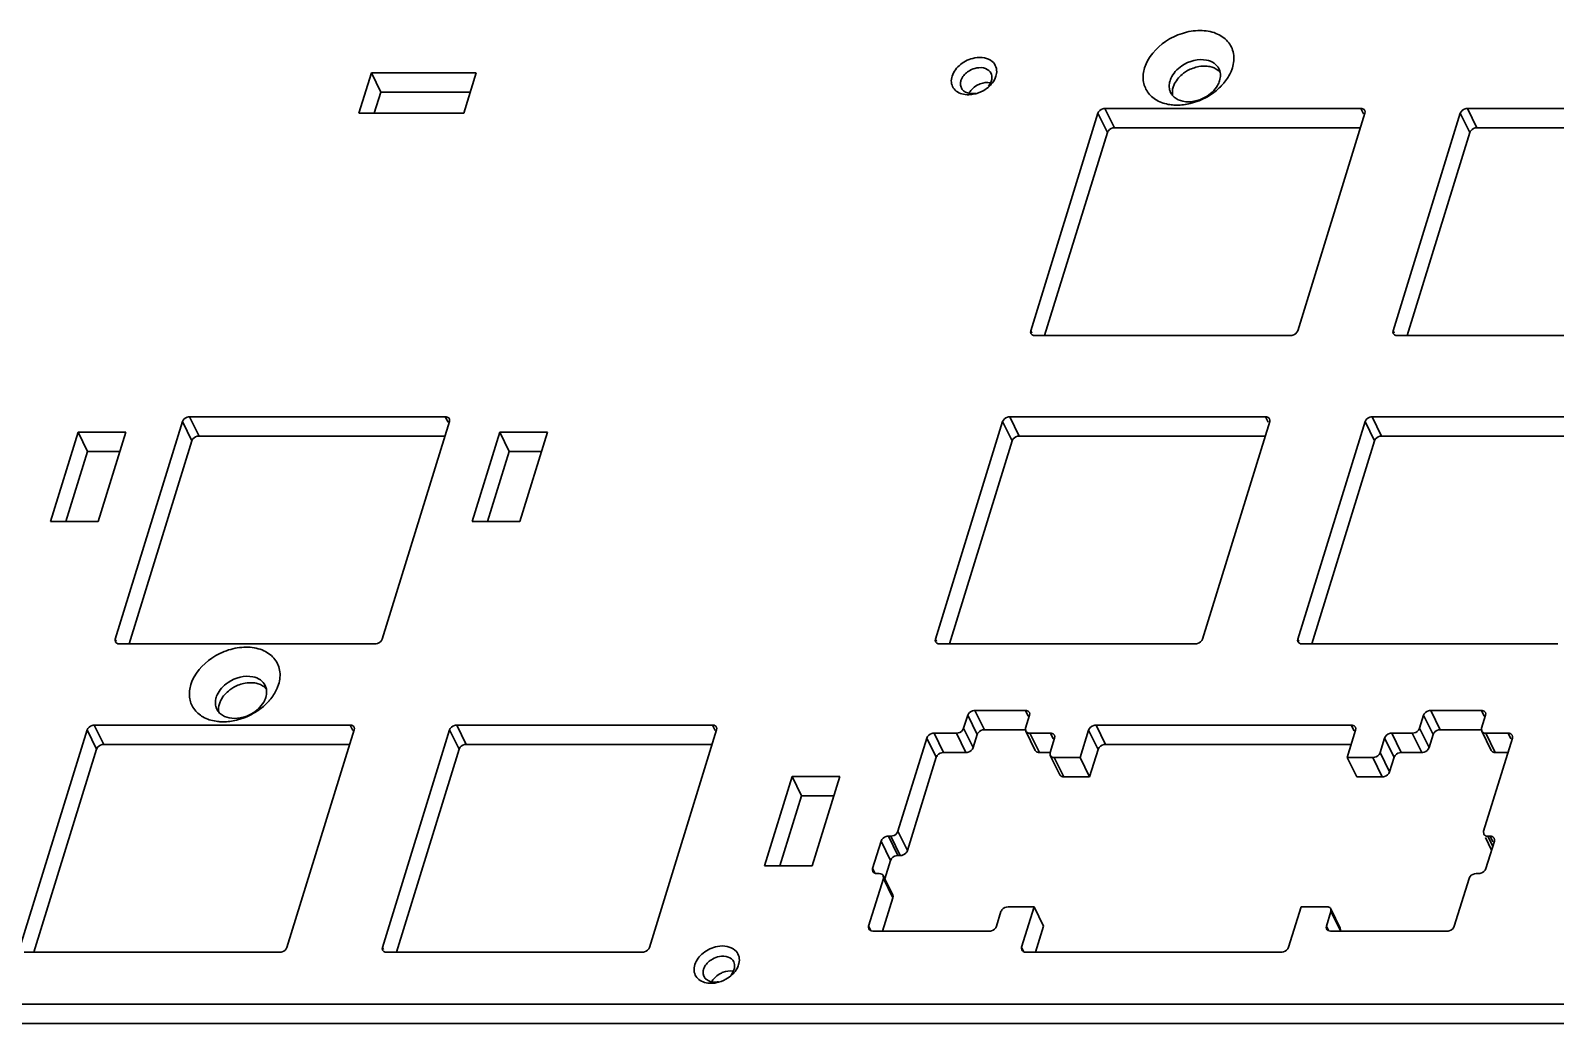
# Model space of a CAD drawing. Header units: millimetres. Extents: x 491 to 1718, y -1006 to -146.
# Drawn here: x 1411.7 to 1485.4, y -400.4 to -352.4 of the extents above; entities that cross this region are included whole.
import ezdxf

# ---------------------------------------------------------------- set-up
doc = ezdxf.new("R2010")
doc.units = ezdxf.units.MM
doc.layers.get('0').update_dxf_attribs({"lineweight": 30})

msp = doc.modelspace()

# ---------------------------------------------------------------- linework, layer by layer
at = {"color": 7, "linetype": 'Continuous'}
for p, q in [((1427.57, -356.418), (1428.175, -354.46)), ((1428.175, -354.46), (1433.24, -354.46)), ((1428.175, -354.46), (1428.633, -355.392)), ((1433.24, -354.46), (1432.635, -356.418)), ((1428.316, -356.418), (1428.633, -355.392)), ((1428.633, -355.392), (1432.952, -355.392)), ((1475.952, -356.182), (1463.601, -356.182)), ((1463.601, -356.182), (1464.058, -357.114)), ((1476.083, -356.447), (1475.952, -356.182)), ((1493.452, -356.182), (1481.101, -356.182)), ((1481.101, -356.182), (1481.559, -357.114)), ((1432.635, -356.418), (1427.57, -356.418)), ((1463.258, -356.413), (1460.012, -366.917)), ((1463.715, -357.345), (1463.258, -356.413)), ((1464.058, -357.114), (1475.936, -357.114)), ((1472.907, -366.917), (1476.153, -356.413)), ((1480.758, -356.413), (1477.512, -366.917)), ((1481.216, -357.345), (1480.758, -356.413)), ((1481.559, -357.114), (1493.436, -357.114)), ((1460.686, -367.148), (1463.715, -357.345)), ((1478.186, -367.148), (1481.216, -357.345)), ((1460.012, -366.917), (1460.064, -367.025)), ((1460.212, -367.148), (1472.563, -367.148)), ((1477.512, -366.917), (1477.565, -367.025)), ((1477.712, -367.148), (1490.064, -367.148)), ((1431.747, -371.065), (1419.396, -371.065)), ((1419.396, -371.065), (1419.854, -371.997)), ((1431.878, -371.331), (1431.747, -371.065)), ((1471.353, -371.065), (1459.002, -371.065)), ((1459.002, -371.065), (1459.459, -371.997)), ((1471.483, -371.331), (1471.353, -371.065)), ((1488.853, -371.065), (1476.502, -371.065)), ((1476.502, -371.065), (1476.959, -371.997)), ((1412.686, -376.118), (1414.017, -371.811)), ((1414.017, -371.811), (1416.319, -371.811)), ((1414.017, -371.811), (1414.474, -372.743)), ((1416.319, -371.811), (1414.988, -376.118)), ((1419.053, -371.296), (1415.807, -381.801)), ((1419.51, -372.229), (1419.053, -371.296)), ((1428.702, -381.801), (1431.948, -371.296)), ((1433.041, -376.118), (1434.372, -371.811)), ((1434.372, -371.811), (1436.675, -371.811)), ((1434.372, -371.811), (1434.83, -372.743)), ((1436.675, -371.811), (1435.344, -376.118)), ((1458.659, -371.296), (1455.412, -381.801)), ((1459.116, -372.229), (1458.659, -371.296)), ((1468.307, -381.801), (1471.553, -371.296)), ((1476.159, -371.296), (1472.913, -381.801)), ((1476.616, -372.229), (1476.159, -371.296)), ((1416.481, -382.032), (1419.51, -372.229)), ((1419.854, -371.997), (1431.731, -371.997)), ((1456.087, -382.032), (1459.116, -372.229)), ((1459.459, -371.997), (1471.337, -371.997)), ((1473.587, -382.032), (1476.616, -372.229)), ((1476.959, -371.997), (1488.837, -371.997)), ((1413.431, -376.118), (1414.474, -372.743)), ((1414.474, -372.743), (1416.031, -372.743)), ((1433.787, -376.118), (1434.83, -372.743)), ((1434.83, -372.743), (1436.387, -372.743)), ((1414.988, -376.118), (1412.686, -376.118)), ((1435.344, -376.118), (1433.041, -376.118)), ((1415.807, -381.801), (1415.86, -381.908)), ((1416.007, -382.032), (1428.359, -382.032)), ((1455.412, -381.801), (1455.465, -381.908)), ((1455.613, -382.032), (1467.964, -382.032)), ((1472.913, -381.801), (1472.965, -381.908)), ((1473.113, -382.032), (1485.464, -382.032)), ((1456.97, -385.478), (1456.776, -386.105)), ((1457.428, -386.411), (1456.97, -385.478)), ((1459.76, -385.243), (1457.319, -385.243)), ((1457.319, -385.243), (1457.777, -386.176)), ((1459.892, -385.513), (1459.76, -385.243)), ((1459.77, -386.105), (1459.963, -385.478)), ((1478.983, -385.478), (1478.79, -386.105)), ((1479.441, -386.411), (1478.983, -385.478)), ((1481.773, -385.243), (1479.332, -385.243)), ((1479.332, -385.243), (1479.79, -386.176)), ((1481.906, -385.513), (1481.773, -385.243)), ((1481.783, -386.105), (1481.977, -385.478)), ((1414.454, -386.179), (1411.208, -396.684)), ((1414.911, -387.112), (1414.454, -386.179)), ((1427.148, -385.948), (1414.797, -385.948)), ((1414.797, -385.948), (1415.254, -386.881)), ((1424.102, -396.684), (1427.349, -386.179)), ((1427.278, -386.214), (1427.148, -385.948)), ((1431.954, -386.179), (1428.708, -396.684)), ((1432.411, -387.112), (1431.954, -386.179)), ((1444.648, -385.948), (1432.297, -385.948)), ((1432.297, -385.948), (1432.754, -386.881)), ((1441.603, -396.684), (1444.849, -386.179)), ((1444.779, -386.214), (1444.648, -385.948)), ((1454.996, -386.575), (1453.604, -391.079)), ((1455.454, -387.507), (1454.996, -386.575)), ((1456.427, -386.34), (1455.345, -386.34)), ((1455.345, -386.34), (1455.803, -387.272)), ((1456.885, -387.272), (1456.427, -386.34)), ((1456.776, -386.105), (1457.234, -387.037)), ((1457.234, -387.037), (1457.428, -386.411)), ((1457.777, -386.176), (1459.77, -386.176)), ((1459.777, -386.237), (1459.77, -386.105)), ((1460.234, -387.17), (1459.777, -386.237)), ((1460.964, -386.34), (1459.974, -386.34)), ((1459.974, -386.34), (1460.431, -387.272)), ((1460.949, -387.28), (1461.167, -386.575)), ((1461.096, -386.61), (1460.964, -386.34)), ((1462.401, -387.515), (1462.809, -386.195)), ((1463.267, -387.127), (1462.809, -386.195)), ((1475.49, -385.948), (1463.175, -385.948)), ((1463.175, -385.948), (1463.633, -386.881)), ((1475.704, -386.195), (1475.296, -387.515)), ((1475.629, -386.232), (1475.49, -385.948)), ((1477.102, -386.575), (1476.884, -387.28)), ((1477.559, -387.507), (1477.102, -386.575)), ((1478.441, -386.34), (1477.451, -386.34)), ((1477.451, -386.34), (1477.908, -387.272)), ((1478.898, -387.272), (1478.441, -386.34)), ((1478.79, -386.105), (1479.247, -387.037)), ((1479.247, -387.037), (1479.441, -386.411)), ((1479.79, -386.176), (1481.783, -386.176)), ((1481.79, -386.237), (1481.783, -386.105)), ((1482.248, -387.17), (1481.79, -386.237)), ((1481.881, -391.079), (1483.273, -386.575)), ((1483.069, -386.34), (1481.987, -386.34)), ((1481.987, -386.34), (1482.444, -387.272)), ((1483.202, -386.61), (1483.069, -386.34)), ((1411.882, -396.915), (1414.911, -387.112)), ((1415.254, -386.881), (1427.132, -386.881)), ((1429.382, -396.915), (1432.411, -387.112)), ((1432.754, -386.881), (1444.632, -386.881)), ((1455.803, -387.272), (1456.885, -387.272)), ((1460.431, -387.272), (1460.949, -387.272)), ((1460.956, -387.412), (1460.949, -387.28)), ((1463.267, -387.127), (1462.859, -388.447)), ((1463.633, -386.881), (1475.492, -386.881)), ((1476.884, -387.28), (1477.341, -388.212)), ((1477.908, -387.272), (1478.898, -387.272)), ((1482.444, -387.272), (1483.057, -387.272)), ((1454.062, -392.011), (1455.454, -387.507)), ((1461.414, -388.345), (1460.956, -387.412)), ((1461.153, -387.515), (1462.401, -387.515)), ((1461.153, -387.515), (1461.611, -388.447)), ((1462.401, -387.515), (1462.859, -388.447)), ((1475.296, -387.515), (1476.535, -387.515)), ((1475.296, -387.515), (1475.754, -388.447)), ((1476.992, -388.447), (1476.535, -387.515)), ((1477.341, -388.212), (1477.559, -387.507)), ((1447.159, -392.741), (1448.491, -388.432)), ((1448.491, -388.432), (1450.793, -388.432)), ((1448.491, -388.432), (1448.948, -389.365)), ((1450.793, -388.432), (1449.462, -392.741)), ((1462.859, -388.447), (1461.611, -388.447)), ((1476.992, -388.447), (1475.754, -388.447)), ((1447.905, -392.741), (1448.948, -389.365)), ((1448.948, -389.365), (1450.505, -389.365)), ((1452.791, -391.549), (1452.38, -392.881)), ((1453.249, -392.481), (1452.791, -391.549)), ((1453.255, -391.314), (1453.14, -391.314)), ((1453.14, -391.314), (1453.598, -392.246)), ((1453.713, -392.246), (1453.255, -391.314)), ((1453.604, -391.079), (1454.062, -392.011)), ((1481.888, -391.211), (1481.881, -391.079)), ((1482.268, -391.986), (1481.967, -391.372)), ((1481.992, -392.881), (1482.403, -391.549)), ((1482.2, -391.314), (1482.085, -391.314)), ((1482.085, -391.314), (1482.325, -391.804)), ((1482.332, -391.584), (1482.2, -391.314)), ((1452.973, -393.376), (1453.249, -392.481)), ((1453.598, -392.246), (1453.713, -392.246)), ((1449.462, -392.741), (1447.159, -392.741)), ((1452.38, -392.881), (1452.482, -393.089)), ((1452.584, -393.116), (1452.699, -393.116)), ((1453.353, -394.151), (1452.895, -393.219)), ((1452.896, -393.218), (1452.902, -393.351)), ((1481.528, -393.116), (1481.643, -393.116)), ((1452.902, -393.351), (1452.188, -395.662)), ((1453.36, -394.283), (1452.902, -393.351)), ((1480.465, -395.662), (1481.179, -393.351)), ((1452.861, -395.897), (1453.36, -394.283)), ((1458.359, -395.662), (1458.577, -394.957)), ((1460.174, -394.722), (1458.926, -394.722)), ((1459.573, -396.668), (1460.174, -394.722)), ((1460.174, -394.722), (1460.632, -395.654)), ((1473.069, -394.722), (1472.468, -396.668)), ((1474.308, -394.722), (1473.069, -394.722)), ((1474.512, -394.957), (1474.294, -395.662)), ((1474.962, -395.757), (1474.505, -394.824)), ((1474.505, -394.824), (1474.512, -394.957)), ((1474.969, -395.889), (1474.512, -394.957)), ((1452.188, -395.662), (1452.291, -395.87)), ((1452.392, -395.897), (1458.01, -395.897)), ((1460.632, -395.654), (1460.242, -396.915)), ((1474.294, -395.662), (1474.396, -395.87)), ((1474.497, -395.897), (1480.116, -395.897)), ((1428.708, -396.684), (1428.76, -396.791)), ((1459.573, -396.668), (1459.681, -396.889)), ((1411.408, -396.915), (1423.759, -396.915)), ((1428.908, -396.915), (1441.259, -396.915)), ((1459.787, -396.915), (1472.101, -396.915)), ((1516.103, -399.423), (1125.02, -399.423)), ((1125.478, -400.355), (1516.561, -400.355))]:
    msp.add_line(p, q, dxfattribs=at)
for centre, radius, start, end in [((1468.49, -354.574), 0.685, 10.86414, 26.08851), ((1467.38, -353.325), 2.551, 318.64607, 321.49859), ((1457.04, -355.01), 0.418, 194.35605, 206.14092), ((1467.38, -355.118), 0.68, 194.34587, 206.14095), ((1467.419, -355.088), 0.729, 220.53355, 229.44943), ((1466.964, -352.86), 3.178, 287.68079, 303.91477), ((1467.062, -353.793), 2.232, 261.46899, 264.95585), ((1467.074, -353.645), 2.38, 264.97074, 270.03059), ((1422.435, -384.34), 0.685, 10.86414, 26.08851), ((1421.326, -384.885), 0.68, 194.34587, 206.14095), ((1421.325, -383.091), 2.551, 318.64607, 321.49859), ((1421.007, -383.559), 2.232, 261.46899, 264.95585), ((1421.364, -384.854), 0.729, 220.53355, 229.44943), ((1421.02, -383.412), 2.38, 264.97074, 270.03059), ((1420.909, -382.627), 3.178, 287.68079, 303.91477), ((1444.614, -397.901), 0.418, 194.35605, 206.14092)]:
    msp.add_arc(centre, radius, start, end, dxfattribs=at)
for points, knots in [([(1465.514, -354.224), (1465.674, -353.705), (1466.289, -353.014), (1467.311, -352.524), (1468.16, -352.377), (1468.945, -352.497), (1469.562, -352.896), (1469.868, -353.538), (1469.819, -354.003), (1469.751, -354.224)], [0, 0, 0, 0, 0.262751, 0.407557, 0.546977, 0.672912, 0.783953, 0.888434, 1, 1, 1, 1]), ([(1456.217, -354.624), (1456.285, -354.403), (1456.605, -353.998), (1457.063, -353.791), (1457.312, -353.746)], [0, 0, 0, 0, 0.476961, 1, 1, 1, 1]), ([(1457.312, -353.746), (1457.466, -353.717), (1457.767, -353.709), (1458.05, -353.831), (1458.154, -353.919)], [0, 0, 0, 0, 0.534997, 1, 1, 1, 1]), ([(1458.154, -353.919), (1458.233, -353.987), (1458.363, -354.169), (1458.378, -354.39), (1458.364, -354.496)], [0, 0, 0, 0, 0.493201, 1, 1, 1, 1]), ([(1466.995, -354.403), (1467.088, -354.297), (1467.504, -353.936), (1468.11, -353.77), (1468.51, -353.852)], [0, 0, 0, 0, 0.256075, 1, 1, 1, 1]), ([(1468.663, -354.163), (1468.621, -354.155), (1468.445, -354.128), (1468.264, -354.139), (1468.13, -354.163)], [0, 0, 0, 0, 0.239177, 1, 1, 1, 1]), ([(1468.51, -353.852), (1468.639, -353.879), (1468.878, -353.971), (1469.052, -354.166), (1469.105, -354.272)], [0, 0, 0, 0, 0.52519, 1, 1, 1, 1]), ([(1469.163, -354.44), (1469.133, -354.406), (1468.994, -354.271), (1468.807, -354.193), (1468.663, -354.163)], [0, 0, 0, 0, 0.23644, 1, 1, 1, 1]), ([(1456.769, -355.502), (1456.666, -355.481), (1456.474, -355.41), (1456.255, -355.2), (1456.161, -354.916), (1456.187, -354.719), (1456.217, -354.624)], [0, 0, 0, 0, 0.26673, 0.508909, 0.746122, 1, 1, 1, 1]), ([(1456.635, -355.113), (1456.618, -355.048), (1456.617, -354.953), (1456.639, -354.864), (1456.646, -354.841)], [0, 0, 0, 0, 0.737903, 1, 1, 1, 1]), ([(1456.646, -354.841), (1456.661, -354.793), (1456.752, -354.591), (1456.927, -354.434), (1457.074, -354.351)], [0, 0, 0, 0, 0.230397, 1, 1, 1, 1]), ([(1457.407, -354.23), (1457.547, -354.205), (1457.821, -354.205), (1458.049, -354.383), (1458.101, -354.489)], [0, 0, 0, 0, 0.546134, 1, 1, 1, 1]), ([(1457.425, -355.066), (1457.475, -355.038), (1457.673, -354.946), (1457.903, -354.914), (1458.062, -354.941)], [0, 0, 0, 0, 0.262448, 1, 1, 1, 1]), ([(1458.119, -354.841), (1458.112, -354.865), (1458.075, -354.963), (1458.015, -355.053), (1457.962, -355.113)], [0, 0, 0, 0, 0.236531, 1, 1, 1, 1]), ([(1458.335, -354.624), (1458.324, -354.658), (1458.271, -354.799), (1458.185, -354.928), (1458.109, -355.015)], [0, 0, 0, 0, 0.23653, 1, 1, 1, 1]), ([(1466.731, -356), (1466.512, -355.967), (1466.098, -355.839), (1465.617, -355.421), (1465.401, -354.834), (1465.453, -354.422), (1465.514, -354.224)], [0, 0, 0, 0, 0.269713, 0.512526, 0.747867, 1, 1, 1, 1]), ([(1466.701, -355.156), (1466.696, -355.078), (1466.705, -354.972), (1466.732, -354.871), (1466.74, -354.845)], [0, 0, 0, 0, 0.741648, 1, 1, 1, 1]), ([(1466.74, -354.845), (1466.752, -354.807), (1466.813, -354.647), (1466.909, -354.502), (1466.995, -354.403)], [0, 0, 0, 0, 0.236528, 1, 1, 1, 1]), ([(1467.589, -354.36), (1467.521, -354.398), (1467.272, -354.56), (1467.062, -354.79), (1466.963, -354.985)], [0, 0, 0, 0, 0.263032, 1, 1, 1, 1]), ([(1469.135, -354.845), (1469.111, -354.924), (1468.962, -355.252), (1468.678, -355.507), (1468.438, -355.641)], [0, 0, 0, 0, 0.230394, 1, 1, 1, 1]), ([(1469.751, -354.224), (1469.732, -354.283), (1469.641, -354.53), (1469.501, -354.756), (1469.377, -354.913)], [0, 0, 0, 0, 0.238076, 1, 1, 1, 1]), ([(1457.24, -355.502), (1457.199, -355.509), (1457.043, -355.531), (1456.883, -355.526), (1456.769, -355.502)], [0, 0, 0, 0, 0.261057, 1, 1, 1, 1]), ([(1457.358, -355.452), (1457.302, -355.462), (1457.101, -355.483), (1456.883, -355.427), (1456.772, -355.331)], [0, 0, 0, 0, 0.278584, 1, 1, 1, 1]), ([(1458.109, -355.015), (1458.082, -355.045), (1457.966, -355.166), (1457.829, -355.266), (1457.718, -355.328)], [0, 0, 0, 0, 0.24409, 1, 1, 1, 1]), ([(1466.893, -355.156), (1466.882, -355.19), (1466.849, -355.32), (1466.847, -355.459), (1466.866, -355.557)], [0, 0, 0, 0, 0.260929, 1, 1, 1, 1]), ([(1467.897, -355.838), (1467.722, -355.87), (1467.382, -355.879), (1467.062, -355.742), (1466.945, -355.641)], [0, 0, 0, 0, 0.534982, 1, 1, 1, 1]), ([(1469.295, -355.01), (1469.255, -355.056), (1469.085, -355.236), (1468.892, -355.393), (1468.737, -355.498)], [0, 0, 0, 0, 0.244872, 1, 1, 1, 1]), ([(1463.601, -356.182), (1463.564, -356.182), (1463.424, -356.205), (1463.289, -356.312), (1463.258, -356.413)], [0, 0, 0, 0, 0.259073, 1, 1, 1, 1]), ([(1467.929, -355.888), (1467.858, -355.91), (1467.58, -355.988), (1467.29, -356.025), (1467.076, -356.025)], [0, 0, 0, 0, 0.256675, 1, 1, 1, 1]), ([(1476.146, -356.283), (1476.138, -356.267), (1476.093, -356.205), (1476.01, -356.182), (1475.952, -356.182)], [0, 0, 0, 0, 0.230739, 1, 1, 1, 1]), ([(1481.101, -356.182), (1481.064, -356.182), (1480.924, -356.205), (1480.789, -356.312), (1480.758, -356.413)], [0, 0, 0, 0, 0.259073, 1, 1, 1, 1]), ([(1463.715, -357.345), (1463.725, -357.313), (1463.797, -357.187), (1463.949, -357.114), (1464.058, -357.114)], [0, 0, 0, 0, 0.234683, 1, 1, 1, 1]), ([(1481.216, -357.345), (1481.225, -357.313), (1481.297, -357.187), (1481.449, -357.114), (1481.559, -357.114)], [0, 0, 0, 0, 0.234683, 1, 1, 1, 1]), ([(1472.563, -367.148), (1472.6, -367.148), (1472.741, -367.125), (1472.875, -367.018), (1472.907, -366.917)], [0, 0, 0, 0, 0.259073, 1, 1, 1, 1]), ([(1419.396, -371.065), (1419.359, -371.065), (1419.219, -371.088), (1419.084, -371.195), (1419.053, -371.296)], [0, 0, 0, 0, 0.259073, 1, 1, 1, 1]), ([(1431.941, -371.166), (1431.933, -371.151), (1431.888, -371.088), (1431.805, -371.065), (1431.747, -371.065)], [0, 0, 0, 0, 0.230739, 1, 1, 1, 1]), ([(1459.002, -371.065), (1458.965, -371.065), (1458.824, -371.088), (1458.69, -371.195), (1458.659, -371.296)], [0, 0, 0, 0, 0.259073, 1, 1, 1, 1]), ([(1471.547, -371.166), (1471.539, -371.151), (1471.494, -371.088), (1471.411, -371.065), (1471.353, -371.065)], [0, 0, 0, 0, 0.230739, 1, 1, 1, 1]), ([(1476.502, -371.065), (1476.465, -371.065), (1476.324, -371.088), (1476.19, -371.195), (1476.159, -371.296)], [0, 0, 0, 0, 0.259073, 1, 1, 1, 1]), ([(1419.51, -372.229), (1419.52, -372.197), (1419.592, -372.07), (1419.744, -371.997), (1419.854, -371.997)], [0, 0, 0, 0, 0.234683, 1, 1, 1, 1]), ([(1459.116, -372.229), (1459.126, -372.197), (1459.198, -372.07), (1459.35, -371.997), (1459.459, -371.997)], [0, 0, 0, 0, 0.234683, 1, 1, 1, 1]), ([(1476.616, -372.229), (1476.626, -372.197), (1476.698, -372.07), (1476.85, -371.997), (1476.959, -371.997)], [0, 0, 0, 0, 0.234683, 1, 1, 1, 1]), ([(1428.359, -382.032), (1428.395, -382.032), (1428.536, -382.008), (1428.67, -381.901), (1428.702, -381.801)], [0, 0, 0, 0, 0.259073, 1, 1, 1, 1]), ([(1467.964, -382.032), (1468.001, -382.032), (1468.142, -382.008), (1468.276, -381.901), (1468.307, -381.801)], [0, 0, 0, 0, 0.259073, 1, 1, 1, 1]), ([(1419.459, -383.99), (1419.619, -383.471), (1420.235, -382.78), (1421.256, -382.291), (1422.105, -382.143), (1422.89, -382.264), (1423.507, -382.663), (1423.813, -383.305), (1423.764, -383.77), (1423.696, -383.99)], [0, 0, 0, 0, 0.262751, 0.407557, 0.546977, 0.672912, 0.783953, 0.888434, 1, 1, 1, 1]), ([(1420.94, -384.17), (1421.033, -384.064), (1421.449, -383.703), (1422.055, -383.536), (1422.456, -383.619)], [0, 0, 0, 0, 0.256075, 1, 1, 1, 1]), ([(1422.456, -383.619), (1422.584, -383.645), (1422.824, -383.738), (1422.998, -383.933), (1423.05, -384.039)], [0, 0, 0, 0, 0.52519, 1, 1, 1, 1]), ([(1420.676, -385.766), (1420.457, -385.733), (1420.044, -385.606), (1419.562, -385.188), (1419.346, -384.6), (1419.398, -384.188), (1419.459, -383.99)], [0, 0, 0, 0, 0.269713, 0.512526, 0.747867, 1, 1, 1, 1]), ([(1420.685, -384.612), (1420.697, -384.573), (1420.758, -384.413), (1420.855, -384.268), (1420.94, -384.17)], [0, 0, 0, 0, 0.236528, 1, 1, 1, 1]), ([(1421.535, -384.126), (1421.466, -384.164), (1421.217, -384.326), (1421.008, -384.556), (1420.908, -384.751)], [0, 0, 0, 0, 0.263032, 1, 1, 1, 1]), ([(1422.608, -383.93), (1422.567, -383.921), (1422.39, -383.895), (1422.209, -383.905), (1422.076, -383.93)], [0, 0, 0, 0, 0.239177, 1, 1, 1, 1]), ([(1423.108, -384.207), (1423.079, -384.172), (1422.939, -384.037), (1422.752, -383.959), (1422.608, -383.93)], [0, 0, 0, 0, 0.23644, 1, 1, 1, 1]), ([(1423.696, -383.99), (1423.678, -384.05), (1423.587, -384.296), (1423.446, -384.523), (1423.322, -384.679)], [0, 0, 0, 0, 0.238076, 1, 1, 1, 1]), ([(1420.647, -384.922), (1420.642, -384.845), (1420.651, -384.739), (1420.677, -384.637), (1420.685, -384.612)], [0, 0, 0, 0, 0.741648, 1, 1, 1, 1]), ([(1420.838, -384.922), (1420.827, -384.956), (1420.795, -385.087), (1420.792, -385.226), (1420.811, -385.324)], [0, 0, 0, 0, 0.260929, 1, 1, 1, 1]), ([(1423.08, -384.612), (1423.056, -384.69), (1422.907, -385.018), (1422.623, -385.273), (1422.383, -385.408)], [0, 0, 0, 0, 0.230394, 1, 1, 1, 1]), ([(1423.24, -384.777), (1423.2, -384.822), (1423.03, -385.002), (1422.837, -385.16), (1422.682, -385.264)], [0, 0, 0, 0, 0.244872, 1, 1, 1, 1]), ([(1421.842, -385.604), (1421.667, -385.636), (1421.328, -385.646), (1421.007, -385.508), (1420.89, -385.408)], [0, 0, 0, 0, 0.534982, 1, 1, 1, 1]), ([(1421.874, -385.654), (1421.803, -385.677), (1421.525, -385.754), (1421.236, -385.792), (1421.021, -385.792)], [0, 0, 0, 0, 0.256675, 1, 1, 1, 1]), ([(1457.319, -385.243), (1457.281, -385.243), (1457.139, -385.267), (1457.002, -385.376), (1456.97, -385.478)], [0, 0, 0, 0, 0.258957, 1, 1, 1, 1]), ([(1459.957, -385.346), (1459.949, -385.33), (1459.903, -385.267), (1459.819, -385.243), (1459.76, -385.243)], [0, 0, 0, 0, 0.230371, 1, 1, 1, 1]), ([(1479.332, -385.243), (1479.295, -385.243), (1479.152, -385.267), (1479.015, -385.376), (1478.983, -385.478)], [0, 0, 0, 0, 0.258957, 1, 1, 1, 1]), ([(1481.97, -385.346), (1481.962, -385.33), (1481.916, -385.267), (1481.832, -385.243), (1481.773, -385.243)], [0, 0, 0, 0, 0.230371, 1, 1, 1, 1]), ([(1414.797, -385.948), (1414.76, -385.948), (1414.619, -385.971), (1414.485, -386.079), (1414.454, -386.179)], [0, 0, 0, 0, 0.259073, 1, 1, 1, 1]), ([(1427.342, -386.049), (1427.334, -386.034), (1427.289, -385.972), (1427.206, -385.948), (1427.148, -385.948)], [0, 0, 0, 0, 0.230739, 1, 1, 1, 1]), ([(1432.297, -385.948), (1432.26, -385.948), (1432.12, -385.971), (1431.985, -386.079), (1431.954, -386.179)], [0, 0, 0, 0, 0.259073, 1, 1, 1, 1]), ([(1444.842, -386.049), (1444.834, -386.034), (1444.789, -385.972), (1444.706, -385.948), (1444.648, -385.948)], [0, 0, 0, 0, 0.230739, 1, 1, 1, 1]), ([(1455.345, -386.34), (1455.308, -386.34), (1455.165, -386.363), (1455.028, -386.472), (1454.996, -386.575)], [0, 0, 0, 0, 0.258957, 1, 1, 1, 1]), ([(1456.776, -386.105), (1456.766, -386.137), (1456.693, -386.266), (1456.539, -386.34), (1456.427, -386.34)], [0, 0, 0, 0, 0.234574, 1, 1, 1, 1]), ([(1457.428, -386.411), (1457.438, -386.378), (1457.511, -386.25), (1457.665, -386.176), (1457.777, -386.176)], [0, 0, 0, 0, 0.234574, 1, 1, 1, 1]), ([(1459.974, -386.34), (1459.952, -386.34), (1459.877, -386.333), (1459.801, -386.286), (1459.777, -386.237)], [0, 0, 0, 0, 0.283064, 1, 1, 1, 1]), ([(1461.16, -386.443), (1461.153, -386.427), (1461.107, -386.364), (1461.022, -386.34), (1460.964, -386.34)], [0, 0, 0, 0, 0.230371, 1, 1, 1, 1]), ([(1463.175, -385.948), (1463.136, -385.948), (1462.986, -385.973), (1462.842, -386.087), (1462.809, -386.195)], [0, 0, 0, 0, 0.259073, 1, 1, 1, 1]), ([(1475.697, -386.056), (1475.689, -386.04), (1475.641, -385.973), (1475.552, -385.948), (1475.49, -385.948)], [0, 0, 0, 0, 0.230739, 1, 1, 1, 1]), ([(1477.451, -386.34), (1477.413, -386.34), (1477.27, -386.363), (1477.133, -386.472), (1477.102, -386.575)], [0, 0, 0, 0, 0.258957, 1, 1, 1, 1]), ([(1478.79, -386.105), (1478.78, -386.137), (1478.707, -386.266), (1478.552, -386.34), (1478.441, -386.34)], [0, 0, 0, 0, 0.234574, 1, 1, 1, 1]), ([(1479.441, -386.411), (1479.451, -386.378), (1479.524, -386.25), (1479.679, -386.176), (1479.79, -386.176)], [0, 0, 0, 0, 0.234574, 1, 1, 1, 1]), ([(1481.987, -386.34), (1481.965, -386.34), (1481.89, -386.333), (1481.814, -386.286), (1481.79, -386.237)], [0, 0, 0, 0, 0.283064, 1, 1, 1, 1]), ([(1483.266, -386.443), (1483.258, -386.427), (1483.212, -386.364), (1483.128, -386.34), (1483.069, -386.34)], [0, 0, 0, 0, 0.230371, 1, 1, 1, 1]), ([(1414.911, -387.112), (1414.921, -387.08), (1414.993, -386.954), (1415.145, -386.881), (1415.254, -386.881)], [0, 0, 0, 0, 0.234683, 1, 1, 1, 1]), ([(1432.411, -387.112), (1432.421, -387.08), (1432.493, -386.954), (1432.645, -386.881), (1432.754, -386.881)], [0, 0, 0, 0, 0.234683, 1, 1, 1, 1]), ([(1455.454, -387.507), (1455.464, -387.475), (1455.537, -387.346), (1455.692, -387.272), (1455.803, -387.272)], [0, 0, 0, 0, 0.234574, 1, 1, 1, 1]), ([(1456.885, -387.272), (1456.923, -387.272), (1457.065, -387.249), (1457.202, -387.14), (1457.234, -387.037)], [0, 0, 0, 0, 0.258957, 1, 1, 1, 1]), ([(1460.234, -387.17), (1460.242, -387.185), (1460.288, -387.249), (1460.372, -387.272), (1460.431, -387.272)], [0, 0, 0, 0, 0.230371, 1, 1, 1, 1]), ([(1463.267, -387.127), (1463.277, -387.093), (1463.354, -386.958), (1463.516, -386.881), (1463.633, -386.881)], [0, 0, 0, 0, 0.234683, 1, 1, 1, 1]), ([(1476.884, -387.28), (1476.874, -387.312), (1476.801, -387.441), (1476.646, -387.515), (1476.535, -387.515)], [0, 0, 0, 0, 0.234574, 1, 1, 1, 1]), ([(1477.559, -387.507), (1477.569, -387.475), (1477.642, -387.346), (1477.797, -387.272), (1477.908, -387.272)], [0, 0, 0, 0, 0.234574, 1, 1, 1, 1]), ([(1478.898, -387.272), (1478.936, -387.272), (1479.079, -387.249), (1479.216, -387.14), (1479.247, -387.037)], [0, 0, 0, 0, 0.258957, 1, 1, 1, 1]), ([(1482.248, -387.17), (1482.255, -387.185), (1482.301, -387.249), (1482.386, -387.272), (1482.444, -387.272)], [0, 0, 0, 0, 0.230371, 1, 1, 1, 1]), ([(1461.153, -387.515), (1461.132, -387.515), (1461.056, -387.508), (1460.98, -387.461), (1460.956, -387.412)], [0, 0, 0, 0, 0.283064, 1, 1, 1, 1]), ([(1461.414, -388.345), (1461.422, -388.36), (1461.467, -388.424), (1461.552, -388.447), (1461.611, -388.447)], [0, 0, 0, 0, 0.230371, 1, 1, 1, 1]), ([(1476.992, -388.447), (1477.03, -388.447), (1477.173, -388.424), (1477.31, -388.315), (1477.341, -388.212)], [0, 0, 0, 0, 0.258957, 1, 1, 1, 1]), ([(1453.14, -391.314), (1453.103, -391.314), (1452.96, -391.338), (1452.823, -391.447), (1452.791, -391.549)], [0, 0, 0, 0, 0.258957, 1, 1, 1, 1]), ([(1453.604, -391.079), (1453.594, -391.112), (1453.521, -391.24), (1453.367, -391.314), (1453.255, -391.314)], [0, 0, 0, 0, 0.234574, 1, 1, 1, 1]), ([(1482.085, -391.314), (1482.063, -391.314), (1481.988, -391.307), (1481.912, -391.26), (1481.888, -391.211)], [0, 0, 0, 0, 0.283064, 1, 1, 1, 1]), ([(1482.397, -391.417), (1482.389, -391.401), (1482.343, -391.338), (1482.259, -391.314), (1482.2, -391.314)], [0, 0, 0, 0, 0.230371, 1, 1, 1, 1]), ([(1453.249, -392.481), (1453.259, -392.449), (1453.332, -392.321), (1453.487, -392.246), (1453.598, -392.246)], [0, 0, 0, 0, 0.234574, 1, 1, 1, 1]), ([(1481.179, -393.351), (1481.189, -393.318), (1481.262, -393.19), (1481.417, -393.116), (1481.528, -393.116)], [0, 0, 0, 0, 0.234574, 1, 1, 1, 1]), ([(1481.643, -393.116), (1481.681, -393.116), (1481.823, -393.092), (1481.96, -392.983), (1481.992, -392.881)], [0, 0, 0, 0, 0.258957, 1, 1, 1, 1]), ([(1458.577, -394.957), (1458.587, -394.924), (1458.66, -394.796), (1458.815, -394.722), (1458.926, -394.722)], [0, 0, 0, 0, 0.234574, 1, 1, 1, 1]), ([(1474.308, -394.722), (1474.329, -394.722), (1474.405, -394.728), (1474.481, -394.775), (1474.505, -394.824)], [0, 0, 0, 0, 0.283064, 1, 1, 1, 1]), ([(1458.01, -395.897), (1458.048, -395.897), (1458.191, -395.873), (1458.328, -395.764), (1458.359, -395.662)], [0, 0, 0, 0, 0.258957, 1, 1, 1, 1]), ([(1480.116, -395.897), (1480.153, -395.897), (1480.296, -395.873), (1480.433, -395.764), (1480.465, -395.662)], [0, 0, 0, 0, 0.258957, 1, 1, 1, 1]), ([(1423.759, -396.915), (1423.796, -396.915), (1423.937, -396.892), (1424.071, -396.785), (1424.102, -396.684)], [0, 0, 0, 0, 0.259073, 1, 1, 1, 1]), ([(1441.259, -396.915), (1441.296, -396.915), (1441.437, -396.892), (1441.571, -396.785), (1441.603, -396.684)], [0, 0, 0, 0, 0.259073, 1, 1, 1, 1]), ([(1443.791, -397.515), (1443.859, -397.295), (1444.179, -396.89), (1444.637, -396.683), (1444.886, -396.637)], [0, 0, 0, 0, 0.476961, 1, 1, 1, 1]), ([(1444.886, -396.637), (1445.041, -396.609), (1445.341, -396.601), (1445.625, -396.722), (1445.728, -396.811)], [0, 0, 0, 0, 0.534997, 1, 1, 1, 1]), ([(1445.728, -396.811), (1445.807, -396.879), (1445.937, -397.06), (1445.953, -397.281), (1445.938, -397.387)], [0, 0, 0, 0, 0.493201, 1, 1, 1, 1]), ([(1472.101, -396.915), (1472.141, -396.915), (1472.291, -396.89), (1472.434, -396.776), (1472.468, -396.668)], [0, 0, 0, 0, 0.259073, 1, 1, 1, 1]), ([(1444.343, -398.394), (1444.241, -398.372), (1444.048, -398.301), (1443.83, -398.091), (1443.736, -397.808), (1443.762, -397.611), (1443.791, -397.515)], [0, 0, 0, 0, 0.26673, 0.508909, 0.746122, 1, 1, 1, 1]), ([(1444.22, -397.733), (1444.235, -397.685), (1444.327, -397.483), (1444.501, -397.326), (1444.649, -397.243)], [0, 0, 0, 0, 0.230397, 1, 1, 1, 1]), ([(1444.982, -397.122), (1445.121, -397.096), (1445.395, -397.097), (1445.623, -397.275), (1445.675, -397.381)], [0, 0, 0, 0, 0.546134, 1, 1, 1, 1]), ([(1445.909, -397.515), (1445.899, -397.55), (1445.845, -397.691), (1445.76, -397.819), (1445.684, -397.906)], [0, 0, 0, 0, 0.23653, 1, 1, 1, 1]), ([(1444.209, -398.005), (1444.192, -397.94), (1444.191, -397.845), (1444.213, -397.756), (1444.22, -397.733)], [0, 0, 0, 0, 0.737903, 1, 1, 1, 1]), ([(1444.932, -398.344), (1444.877, -398.354), (1444.676, -398.375), (1444.457, -398.318), (1444.346, -398.223)], [0, 0, 0, 0, 0.278584, 1, 1, 1, 1]), ([(1445, -397.958), (1445.05, -397.93), (1445.248, -397.838), (1445.477, -397.805), (1445.636, -397.832)], [0, 0, 0, 0, 0.262448, 1, 1, 1, 1]), ([(1445.684, -397.906), (1445.657, -397.937), (1445.541, -398.058), (1445.403, -398.158), (1445.293, -398.22)], [0, 0, 0, 0, 0.24409, 1, 1, 1, 1]), ([(1445.694, -397.733), (1445.686, -397.757), (1445.649, -397.855), (1445.59, -397.944), (1445.537, -398.005)], [0, 0, 0, 0, 0.236531, 1, 1, 1, 1]), ([(1444.814, -398.394), (1444.774, -398.401), (1444.618, -398.423), (1444.457, -398.417), (1444.343, -398.394)], [0, 0, 0, 0, 0.261057, 1, 1, 1, 1])]:
    msp.add_open_spline(points, degree=3, knots=knots, dxfattribs=at)
for points in [[(1468.13, -354.163), (1467.942, -354.198), (1467.757, -354.266), (1467.589, -354.36)], [(1457.074, -354.351), (1457.177, -354.294), (1457.291, -354.252), (1457.407, -354.23)], [(1458.101, -354.489), (1458.12, -354.528), (1458.133, -354.57), (1458.139, -354.612)], [(1458.139, -354.612), (1458.15, -354.688), (1458.142, -354.768), (1458.119, -354.841)], [(1458.364, -354.496), (1458.358, -354.539), (1458.348, -354.582), (1458.335, -354.624)], [(1469.175, -354.573), (1469.177, -354.664), (1469.162, -354.757), (1469.135, -354.845)], [(1469.162, -354.444), (1469.17, -354.487), (1469.174, -354.53), (1469.175, -354.573)], [(1456.772, -355.331), (1456.728, -355.293), (1456.69, -355.246), (1456.664, -355.194)], [(1457.04, -355.45), (1457.071, -355.39), (1457.109, -355.335), (1457.153, -355.284)], [(1457.153, -355.284), (1457.23, -355.197), (1457.324, -355.123), (1457.425, -355.066)], [(1457.718, -355.328), (1457.57, -355.411), (1457.407, -355.471), (1457.24, -355.502)], [(1466.722, -355.287), (1466.711, -355.244), (1466.704, -355.2), (1466.701, -355.156)], [(1466.865, -355.561), (1466.828, -355.518), (1466.796, -355.469), (1466.77, -355.418)], [(1466.963, -354.985), (1466.935, -355.04), (1466.911, -355.097), (1466.893, -355.156)], [(1468.438, -355.641), (1468.27, -355.735), (1468.086, -355.803), (1467.897, -355.838)], [(1476.153, -356.413), (1476.165, -356.371), (1476.165, -356.322), (1476.146, -356.283)], [(1460.012, -366.917), (1459.999, -366.959), (1459.999, -367.008), (1460.019, -367.047)], [(1460.019, -367.047), (1460.033, -367.076), (1460.058, -367.101), (1460.085, -367.117)], [(1460.085, -367.117), (1460.123, -367.139), (1460.169, -367.148), (1460.212, -367.148)], [(1477.512, -366.917), (1477.499, -366.959), (1477.5, -367.008), (1477.519, -367.047)], [(1477.519, -367.047), (1477.533, -367.076), (1477.558, -367.101), (1477.586, -367.117)], [(1477.586, -367.117), (1477.623, -367.139), (1477.669, -367.148), (1477.712, -367.148)], [(1431.948, -371.296), (1431.961, -371.255), (1431.96, -371.205), (1431.941, -371.166)], [(1471.553, -371.296), (1471.566, -371.255), (1471.566, -371.205), (1471.547, -371.166)], [(1415.807, -381.801), (1415.794, -381.842), (1415.795, -381.892), (1415.814, -381.931)], [(1415.814, -381.931), (1415.828, -381.96), (1415.853, -381.984), (1415.881, -382.001)], [(1415.881, -382.001), (1415.918, -382.022), (1415.964, -382.032), (1416.007, -382.032)], [(1455.412, -381.801), (1455.4, -381.842), (1455.4, -381.892), (1455.419, -381.931)], [(1455.419, -381.931), (1455.433, -381.96), (1455.458, -381.984), (1455.486, -382.001)], [(1455.486, -382.001), (1455.524, -382.022), (1455.569, -382.032), (1455.613, -382.032)], [(1472.913, -381.801), (1472.9, -381.842), (1472.9, -381.892), (1472.919, -381.931)], [(1472.919, -381.931), (1472.934, -381.96), (1472.958, -381.984), (1472.986, -382.001)], [(1472.986, -382.001), (1473.024, -382.022), (1473.069, -382.032), (1473.113, -382.032)], [(1422.076, -383.93), (1421.887, -383.964), (1421.702, -384.032), (1421.535, -384.126)], [(1423.12, -384.339), (1423.122, -384.431), (1423.107, -384.524), (1423.08, -384.612)], [(1423.107, -384.211), (1423.115, -384.253), (1423.12, -384.296), (1423.12, -384.339)], [(1420.667, -385.053), (1420.656, -385.01), (1420.65, -384.966), (1420.647, -384.922)], [(1420.908, -384.751), (1420.88, -384.806), (1420.856, -384.863), (1420.838, -384.922)], [(1420.81, -385.328), (1420.773, -385.284), (1420.741, -385.236), (1420.716, -385.184)], [(1422.383, -385.408), (1422.216, -385.502), (1422.031, -385.57), (1421.842, -385.604)], [(1459.963, -385.478), (1459.976, -385.436), (1459.976, -385.386), (1459.957, -385.346)], [(1481.977, -385.478), (1481.99, -385.436), (1481.989, -385.386), (1481.97, -385.346)], [(1427.349, -386.179), (1427.361, -386.138), (1427.361, -386.088), (1427.342, -386.049)], [(1444.849, -386.179), (1444.861, -386.138), (1444.861, -386.088), (1444.842, -386.049)], [(1461.167, -386.575), (1461.18, -386.533), (1461.18, -386.482), (1461.16, -386.443)], [(1475.704, -386.195), (1475.718, -386.151), (1475.717, -386.098), (1475.697, -386.056)], [(1483.273, -386.575), (1483.286, -386.533), (1483.285, -386.482), (1483.266, -386.443)], [(1482.403, -391.549), (1482.416, -391.507), (1482.416, -391.457), (1482.397, -391.417)], [(1453.713, -392.246), (1453.81, -392.246), (1453.912, -392.203), (1453.982, -392.135)], [(1453.982, -392.135), (1454.017, -392.101), (1454.047, -392.058), (1454.062, -392.011)], [(1452.38, -392.881), (1452.367, -392.923), (1452.367, -392.973), (1452.387, -393.013)], [(1452.387, -393.013), (1452.4, -393.04), (1452.423, -393.064), (1452.449, -393.08)], [(1452.449, -393.08), (1452.488, -393.105), (1452.537, -393.116), (1452.584, -393.116)], [(1452.699, -393.116), (1452.742, -393.116), (1452.787, -393.125), (1452.824, -393.146)], [(1452.824, -393.146), (1452.854, -393.162), (1452.881, -393.188), (1452.895, -393.219)], [(1453.36, -394.283), (1453.373, -394.241), (1453.372, -394.191), (1453.353, -394.151)], [(1452.188, -395.662), (1452.175, -395.704), (1452.176, -395.754), (1452.195, -395.794)], [(1452.195, -395.794), (1452.209, -395.821), (1452.231, -395.845), (1452.257, -395.861)], [(1452.257, -395.861), (1452.297, -395.886), (1452.346, -395.897), (1452.392, -395.897)], [(1474.294, -395.662), (1474.281, -395.704), (1474.281, -395.754), (1474.301, -395.794)], [(1474.301, -395.794), (1474.314, -395.821), (1474.337, -395.845), (1474.363, -395.861)], [(1474.363, -395.861), (1474.402, -395.886), (1474.451, -395.897), (1474.497, -395.897)], [(1474.969, -395.889), (1474.982, -395.847), (1474.982, -395.796), (1474.962, -395.757)], [(1428.708, -396.684), (1428.695, -396.725), (1428.695, -396.775), (1428.715, -396.814)], [(1428.715, -396.814), (1428.729, -396.843), (1428.754, -396.868), (1428.782, -396.884)], [(1428.782, -396.884), (1428.819, -396.905), (1428.865, -396.915), (1428.908, -396.915)], [(1459.573, -396.668), (1459.559, -396.712), (1459.56, -396.765), (1459.58, -396.807)], [(1459.58, -396.807), (1459.595, -396.838), (1459.622, -396.864), (1459.652, -396.882)], [(1459.652, -396.882), (1459.692, -396.905), (1459.74, -396.915), (1459.787, -396.915)], [(1444.649, -397.243), (1444.752, -397.185), (1444.866, -397.143), (1444.982, -397.122)], [(1445.675, -397.381), (1445.694, -397.419), (1445.707, -397.461), (1445.714, -397.504)], [(1445.714, -397.504), (1445.725, -397.58), (1445.716, -397.66), (1445.694, -397.733)], [(1445.938, -397.387), (1445.932, -397.431), (1445.922, -397.474), (1445.909, -397.515)], [(1444.346, -398.223), (1444.302, -398.185), (1444.264, -398.138), (1444.239, -398.085)], [(1444.615, -398.341), (1444.645, -398.282), (1444.684, -398.226), (1444.728, -398.176)], [(1444.728, -398.176), (1444.804, -398.088), (1444.898, -398.015), (1445, -397.958)], [(1445.293, -398.22), (1445.145, -398.303), (1444.981, -398.363), (1444.814, -398.394)]]:
    msp.add_open_spline(points, degree=3, dxfattribs=at)

doc.saveas('drawing.dxf')
